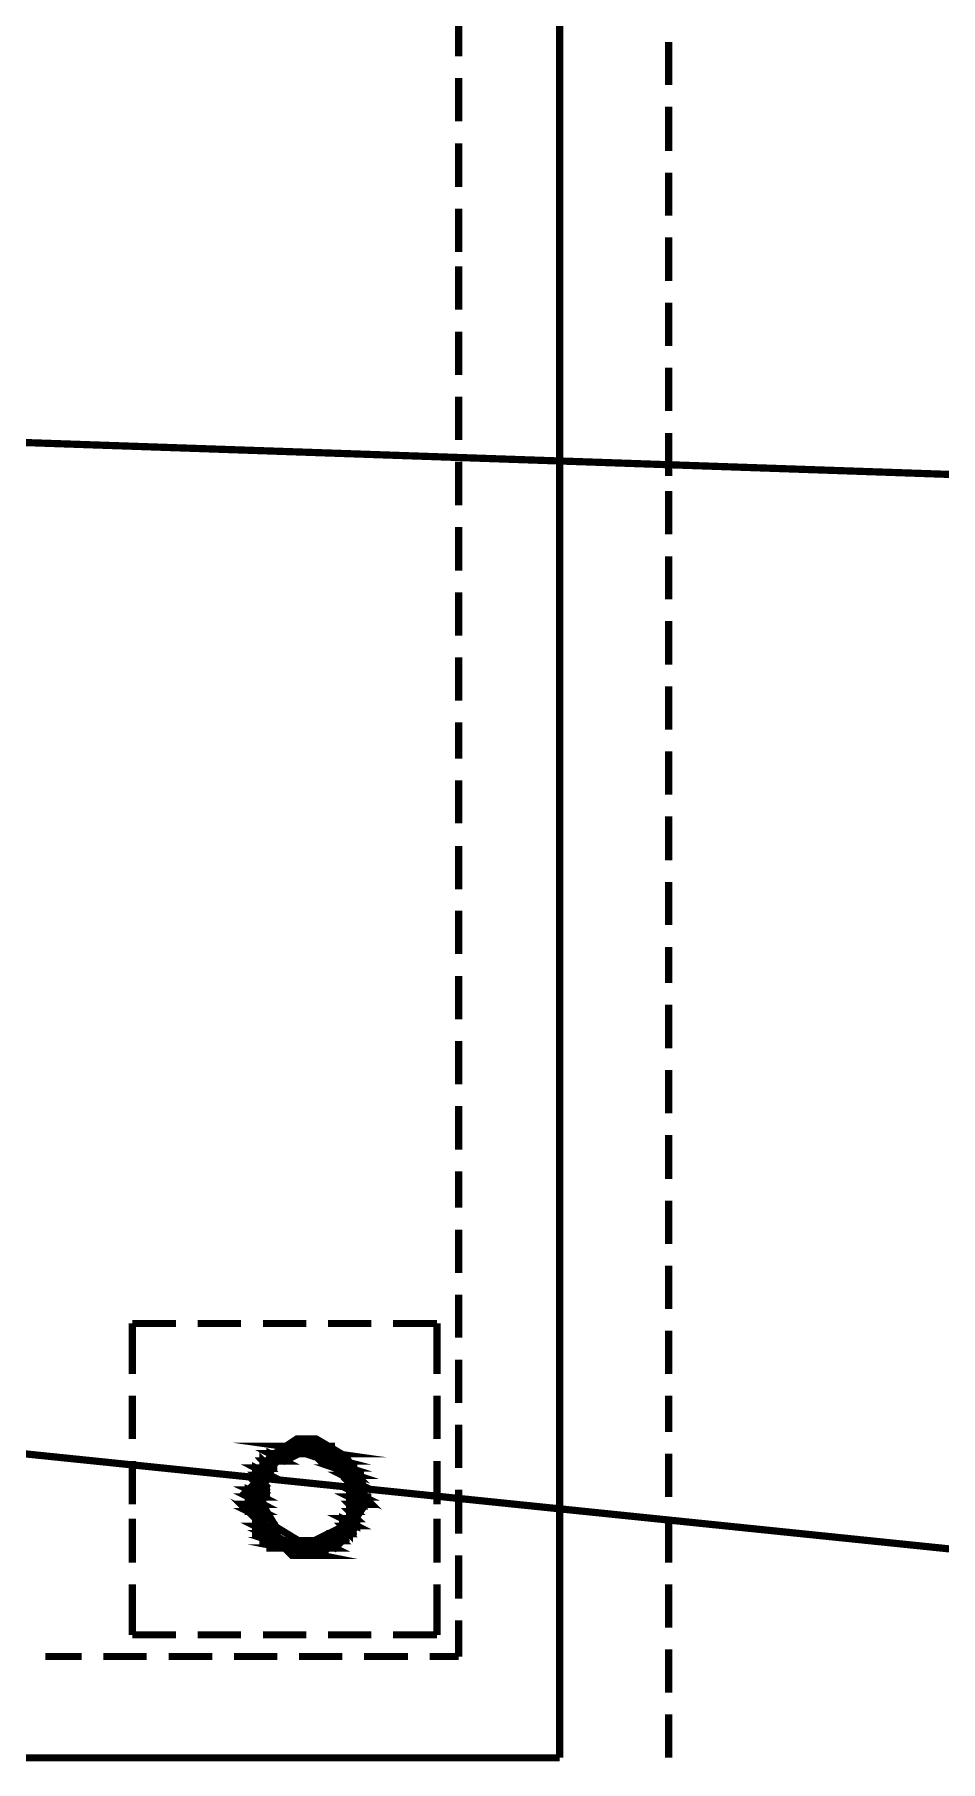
# Model space of a CAD drawing. Header units: metres. Extents: x -593 to 248, y 430 to 1024.
# Drawn here: x -262.57 to -257.27, y 801.93 to 812.04 of the extents above; entities that cross this region are included whole.
import ezdxf

# ---------------------------------------------------------------- set-up
doc = ezdxf.new("R2010")
doc.units = ezdxf.units.M
doc.header["$MEASUREMENT"] = 0
doc.layers.add('C00-00-00-BLACK', color=7, linetype='Continuous')
doc.layers.add('CFF-00-00', color=1, linetype='Continuous')

msp = doc.modelspace()

# ---------------------------------------------------------------- linework, layer by layer
at = {"layer": 'C00-00-00-BLACK', "const_width": 0.0423}
for points in [[(-259.499, 801.953), (-259.499, 817.638)], [(-260.091, 811.915), (-260.091, 812.169)], [(-258.861, 811.746), (-258.861, 811.999)], [(-260.091, 811.534), (-260.091, 811.788)], [(-258.861, 811.361), (-258.861, 811.619)], [(-260.091, 811.15), (-260.091, 811.404)], [(-258.861, 810.981), (-258.861, 811.234)], [(-260.091, 810.769), (-260.091, 811.023)], [(-258.861, 810.599), (-258.861, 810.854)], [(-260.091, 810.431), (-260.091, 810.684)], [(-258.861, 810.219), (-258.861, 810.472)], [(-260.091, 810.049), (-260.091, 810.303)], [(-258.861, 809.838), (-258.861, 810.092)], [(-260.091, 809.669), (-260.091, 809.922)], [(-258.861, 809.457), (-258.861, 809.71)], [(-260.091, 809.285), (-260.091, 809.541)], [(-258.861, 809.115), (-258.861, 809.37)], [(-260.091, 808.904), (-260.091, 809.158)], [(-258.861, 808.735), (-258.861, 808.988)], [(-260.091, 808.522), (-260.091, 808.777)], [(-258.861, 808.353), (-258.861, 808.608)], [(-260.091, 808.142), (-260.091, 808.396)], [(-258.861, 807.973), (-258.861, 808.226)], [(-260.091, 807.803), (-260.091, 808.015)], [(-258.861, 807.591), (-258.861, 807.846)], [(-260.091, 807.423), (-260.091, 807.676)], [(-258.861, 807.208), (-258.861, 807.464)], [(-260.091, 807.038), (-260.091, 807.292)], [(-258.861, 806.828), (-258.861, 807.081)], [(-260.091, 806.658), (-260.091, 806.912)], [(-258.861, 806.489), (-258.861, 806.699)], [(-260.091, 806.276), (-260.091, 806.531)], [(-258.861, 806.107), (-258.861, 806.362)], [(-260.091, 805.896), (-260.091, 806.149)], [(-258.861, 805.727), (-258.861, 805.98)], [(-260.091, 805.514), (-260.091, 805.769)], [(-258.861, 805.342), (-258.861, 805.6)], [(-260.091, 805.174), (-260.091, 805.387)], [(-258.861, 804.962), (-258.861, 805.215)], [(-260.091, 804.792), (-260.091, 805.046)], [(-258.861, 804.58), (-258.861, 804.835)], [(-260.091, 804.412), (-260.091, 804.665)], [(-262.001, 804.496), (-261.745, 804.496)], [(-262.001, 804.2), (-262.001, 804.496)], [(-261.618, 804.496), (-261.364, 804.496)], [(-261.237, 804.496), (-260.983, 804.496)], [(-260.856, 804.496), (-260.603, 804.496)], [(-260.475, 804.496), (-260.218, 804.496)], [(-260.218, 804.496), (-260.218, 804.2)], [(-258.861, 804.2), (-258.861, 804.453)], [(-260.091, 804.03), (-260.091, 804.284)], [(-262.001, 803.819), (-262.001, 804.073)], [(-260.218, 804.073), (-260.218, 803.819)], [(-258.861, 803.861), (-258.861, 804.073)], [(-260.091, 803.65), (-260.091, 803.903)], [(-262.001, 803.437), (-262.001, 803.691)], [(-260.218, 803.691), (-260.218, 803.437)], [(-258.861, 803.48), (-258.861, 803.734)], [(-260.091, 803.265), (-260.091, 803.522)], [(-262.001, 803.096), (-262.001, 803.353)], [(-260.218, 803.353), (-260.218, 803.096)], [(-258.861, 803.096), (-258.861, 803.353)], [(-260.091, 802.885), (-260.091, 803.139)], [(-262.001, 802.673), (-262.001, 802.969)], [(-260.218, 802.969), (-260.218, 802.673)], [(-258.861, 802.715), (-258.861, 802.969)], [(-260.091, 802.546), (-260.091, 802.758)], [(-261.745, 802.673), (-262.001, 802.673)], [(-261.364, 802.673), (-261.618, 802.673)], [(-260.983, 802.673), (-261.237, 802.673)], [(-260.603, 802.673), (-260.856, 802.673)], [(-260.218, 802.673), (-260.475, 802.673)], [(-262.51, 802.546), (-262.298, 802.546)], [(-262.171, 802.546), (-261.917, 802.546)], [(-261.788, 802.546), (-261.533, 802.546)], [(-261.406, 802.546), (-261.153, 802.546)], [(-261.026, 802.546), (-260.771, 802.546)], [(-260.644, 802.546), (-260.388, 802.546)], [(-260.261, 802.546), (-260.091, 802.546)], [(-258.861, 802.334), (-258.861, 802.589)], [(-258.861, 801.953), (-258.861, 802.207)], [(-273.154, 801.953), (-259.499, 801.953)]]:
    msp.add_lwpolyline(points, dxfattribs=at)
for points in [[(-260.856, 803.776), (-261.11, 803.776), (-260.814, 803.734), (-260.856, 803.776)], [(-260.644, 803.48), (-260.644, 803.539), (-260.75, 803.716), (-260.925, 803.82), (-260.983, 803.82), (-261.037, 803.82), (-261.195, 803.716), (-261.279, 803.539), (-261.279, 803.48), (-261.279, 803.428), (-261.195, 803.269), (-261.037, 803.184), (-260.983, 803.184), (-260.925, 803.184), (-260.75, 803.269), (-260.644, 803.428), (-260.644, 803.48)], [(-260.687, 803.48), (-260.687, 803.534), (-260.772, 803.692), (-260.934, 803.776), (-260.986, 803.776), (-261.03, 803.776), (-261.161, 803.692), (-261.239, 803.534), (-261.239, 803.48), (-261.239, 803.437), (-261.161, 803.305), (-261.03, 803.225), (-260.986, 803.225), (-260.934, 803.225), (-260.772, 803.305), (-260.687, 803.437), (-260.687, 803.48)], [(-261.195, 803.734), (-261.11, 803.691), (-261.195, 803.691), (-261.195, 803.734)], [(-261.11, 803.776), (-260.814, 803.734), (-261.153, 803.734), (-261.11, 803.776)], [(-261.067, 803.776), (-260.856, 803.776), (-261.11, 803.776), (-261.067, 803.776)], [(-260.856, 803.776), (-261.11, 803.776), (-260.856, 803.776)], [(-261.11, 803.776), (-260.856, 803.776), (-260.814, 803.776), (-261.11, 803.776)], [(-260.94, 803.776), (-261.026, 803.776), (-261.067, 803.776), (-260.94, 803.776)], [(-260.94, 803.776), (-261.067, 803.776), (-260.856, 803.776), (-260.94, 803.776)], [(-260.983, 803.776), (-260.94, 803.776), (-261.026, 803.776), (-260.983, 803.776)], [(-261.026, 803.776), (-260.94, 803.776), (-260.899, 803.776), (-261.026, 803.776)], [(-260.94, 803.734), (-260.771, 803.691), (-260.899, 803.691), (-260.94, 803.734)], [(-261.195, 803.65), (-261.279, 803.65), (-261.195, 803.607), (-261.195, 803.65)], [(-261.279, 803.65), (-261.195, 803.607), (-261.279, 803.607), (-261.279, 803.65)], [(-261.195, 803.647), (-261.237, 803.647), (-261.279, 803.647), (-261.195, 803.647)], [(-261.279, 803.607), (-261.237, 803.564), (-261.279, 803.564), (-261.279, 803.607)], [(-261.153, 803.691), (-261.237, 803.691), (-261.195, 803.647), (-261.153, 803.691)], [(-261.026, 803.734), (-261.195, 803.734), (-261.11, 803.691), (-261.026, 803.734)], [(-261.237, 803.691), (-261.195, 803.647), (-261.237, 803.647), (-261.237, 803.691)], [(-261.195, 803.691), (-261.11, 803.691), (-261.237, 803.691), (-261.195, 803.691)], [(-261.153, 803.691), (-261.11, 803.691), (-261.237, 803.691), (-261.153, 803.691)], [(-261.153, 803.691), (-261.237, 803.691), (-261.11, 803.691), (-261.153, 803.691)], [(-261.237, 803.65), (-261.195, 803.65), (-261.153, 803.65), (-261.237, 803.65)], [(-261.153, 803.734), (-260.814, 803.734), (-261.195, 803.734), (-261.153, 803.734)], [(-261.026, 803.734), (-260.983, 803.734), (-261.195, 803.734), (-261.026, 803.734)], [(-261.026, 803.734), (-261.195, 803.734), (-260.983, 803.734), (-261.026, 803.734)], [(-261.11, 803.691), (-261.195, 803.691), (-261.11, 803.691)], [(-260.814, 803.734), (-261.153, 803.734), (-260.814, 803.734)], [(-261.153, 803.734), (-260.814, 803.734), (-260.771, 803.734), (-261.153, 803.734)], [(-260.814, 803.734), (-261.153, 803.734), (-260.814, 803.734)], [(-260.814, 803.734), (-260.94, 803.734), (-260.771, 803.691), (-260.814, 803.734)], [(-260.814, 803.734), (-260.983, 803.734), (-260.814, 803.734)], [(-260.983, 803.734), (-260.814, 803.734), (-260.94, 803.734), (-260.983, 803.734)], [(-260.771, 803.691), (-260.856, 803.691), (-260.73, 803.65), (-260.771, 803.691)], [(-260.73, 803.65), (-260.814, 803.65), (-260.687, 803.607), (-260.73, 803.65)], [(-260.856, 803.691), (-260.73, 803.65), (-260.814, 803.65), (-260.856, 803.691)], [(-260.899, 803.691), (-260.771, 803.691), (-260.73, 803.691), (-260.899, 803.691)], [(-260.771, 803.691), (-260.73, 803.691), (-260.899, 803.691), (-260.771, 803.691)], [(-260.771, 803.691), (-260.899, 803.691), (-260.771, 803.691)], [(-260.899, 803.691), (-260.771, 803.691), (-260.856, 803.691), (-260.899, 803.691)], [(-260.814, 803.65), (-260.687, 803.607), (-260.771, 803.607), (-260.814, 803.65)], [(-260.771, 803.607), (-260.687, 803.564), (-260.73, 803.564), (-260.771, 803.607)], [(-260.73, 803.65), (-260.814, 803.65), (-260.73, 803.65)], [(-260.814, 803.65), (-260.73, 803.65), (-260.684, 803.65), (-260.814, 803.65)], [(-261.279, 803.564), (-261.237, 803.522), (-261.322, 803.522), (-261.279, 803.564)], [(-261.237, 803.564), (-261.279, 803.564), (-261.237, 803.522), (-261.237, 803.564)], [(-261.237, 803.607), (-261.279, 803.607), (-261.237, 803.564), (-261.237, 803.607)], [(-261.237, 803.607), (-261.195, 803.607), (-261.279, 803.607), (-261.237, 803.607)], [(-261.237, 803.607), (-261.279, 803.607), (-261.195, 803.607), (-261.237, 803.607)], [(-260.687, 803.607), (-260.771, 803.607), (-260.687, 803.564), (-260.687, 803.607)], [(-260.687, 803.522), (-260.73, 803.522), (-260.644, 803.48), (-260.687, 803.522)], [(-260.771, 803.607), (-260.687, 803.607), (-260.644, 803.607), (-260.771, 803.607)], [(-260.687, 803.607), (-260.644, 803.607), (-260.771, 803.607), (-260.687, 803.607)], [(-260.687, 803.564), (-260.73, 803.564), (-260.687, 803.522), (-260.687, 803.564)], [(-260.73, 803.564), (-260.687, 803.522), (-260.73, 803.522), (-260.73, 803.564)], [(-260.73, 803.564), (-260.687, 803.564), (-260.644, 803.564), (-260.73, 803.564)], [(-260.687, 803.564), (-260.644, 803.564), (-260.73, 803.564), (-260.687, 803.564)], [(-261.322, 803.395), (-261.237, 803.353), (-261.279, 803.353), (-261.322, 803.395)], [(-261.237, 803.522), (-261.322, 803.522), (-261.237, 803.48), (-261.237, 803.522)], [(-261.237, 803.437), (-261.322, 803.437), (-261.237, 803.395), (-261.237, 803.437)], [(-261.237, 803.48), (-261.322, 803.48), (-261.237, 803.437), (-261.237, 803.48)], [(-261.322, 803.522), (-261.237, 803.48), (-261.322, 803.48), (-261.322, 803.522)], [(-261.322, 803.522), (-261.237, 803.522), (-261.195, 803.522), (-261.322, 803.522)], [(-261.237, 803.522), (-261.195, 803.522), (-261.322, 803.522), (-261.237, 803.522)], [(-261.322, 803.48), (-261.237, 803.437), (-261.322, 803.437), (-261.322, 803.48)], [(-261.237, 803.48), (-261.322, 803.48), (-261.237, 803.48)], [(-261.322, 803.48), (-261.237, 803.48), (-261.195, 803.48), (-261.322, 803.48)], [(-261.322, 803.437), (-261.237, 803.395), (-261.322, 803.395), (-261.322, 803.437)], [(-260.644, 803.48), (-260.73, 803.48), (-260.644, 803.437), (-260.644, 803.48)], [(-260.644, 803.437), (-260.73, 803.437), (-260.687, 803.395), (-260.644, 803.437)], [(-260.73, 803.522), (-260.644, 803.48), (-260.73, 803.48), (-260.73, 803.522)], [(-260.73, 803.48), (-260.644, 803.437), (-260.73, 803.437), (-260.73, 803.48)], [(-260.644, 803.48), (-260.73, 803.48), (-260.644, 803.48)], [(-260.73, 803.48), (-260.644, 803.48), (-260.603, 803.48), (-260.73, 803.48)], [(-260.73, 803.437), (-260.687, 803.395), (-260.73, 803.395), (-260.73, 803.437)], [(-260.644, 803.437), (-260.73, 803.437), (-260.644, 803.437)], [(-260.73, 803.437), (-260.644, 803.437), (-260.603, 803.437), (-260.73, 803.437)], [(-261.237, 803.395), (-261.322, 803.395), (-261.237, 803.353), (-261.237, 803.395)], [(-261.237, 803.353), (-261.279, 803.353), (-261.195, 803.268), (-261.237, 803.353)], [(-261.279, 803.353), (-261.195, 803.268), (-261.279, 803.268), (-261.279, 803.353)], [(-261.279, 803.353), (-261.237, 803.353), (-261.195, 803.353), (-261.279, 803.353)], [(-261.237, 803.353), (-261.195, 803.353), (-261.279, 803.353), (-261.237, 803.353)], [(-260.687, 803.353), (-260.771, 803.353), (-260.687, 803.311), (-260.687, 803.353)], [(-260.771, 803.353), (-260.687, 803.311), (-260.771, 803.311), (-260.771, 803.353)], [(-260.73, 803.353), (-260.687, 803.353), (-260.771, 803.353), (-260.73, 803.353)], [(-260.687, 803.395), (-260.73, 803.395), (-260.687, 803.353), (-260.687, 803.395)], [(-260.73, 803.395), (-260.687, 803.353), (-260.73, 803.353), (-260.73, 803.395)], [(-260.687, 803.353), (-260.73, 803.353), (-260.687, 803.353)], [(-261.195, 803.308), (-261.279, 803.308), (-261.195, 803.265), (-261.195, 803.308)], [(-261.153, 803.265), (-261.237, 803.265), (-261.153, 803.224), (-261.153, 803.265)], [(-261.279, 803.308), (-261.195, 803.265), (-261.279, 803.265), (-261.279, 803.308)], [(-261.279, 803.308), (-261.195, 803.308), (-261.153, 803.308), (-261.279, 803.308)], [(-261.195, 803.308), (-261.153, 803.308), (-261.279, 803.308), (-261.195, 803.308)], [(-261.195, 803.265), (-261.279, 803.265), (-261.153, 803.265), (-261.195, 803.265)], [(-261.279, 803.265), (-261.153, 803.265), (-261.237, 803.265), (-261.279, 803.265)], [(-261.237, 803.265), (-261.153, 803.224), (-261.237, 803.224), (-261.237, 803.265)], [(-261.195, 803.224), (-261.067, 803.181), (-261.195, 803.181), (-261.195, 803.224)], [(-260.814, 803.265), (-260.771, 803.224), (-260.856, 803.224), (-260.814, 803.265)], [(-260.73, 803.265), (-260.814, 803.265), (-260.771, 803.224), (-260.73, 803.265)], [(-260.771, 803.308), (-260.73, 803.265), (-260.814, 803.265), (-260.771, 803.308)], [(-260.73, 803.265), (-260.814, 803.265), (-260.73, 803.265)], [(-260.814, 803.265), (-260.73, 803.265), (-260.687, 803.265), (-260.814, 803.265)], [(-260.73, 803.308), (-260.771, 803.308), (-260.73, 803.265), (-260.73, 803.308)], [(-260.73, 803.308), (-260.687, 803.308), (-260.771, 803.308), (-260.73, 803.308)], [(-260.73, 803.308), (-260.771, 803.308), (-260.687, 803.308), (-260.73, 803.308)], [(-261.11, 803.224), (-261.195, 803.224), (-261.067, 803.181), (-261.11, 803.224)], [(-260.856, 803.181), (-261.11, 803.181), (-260.899, 803.139), (-260.856, 803.181)], [(-261.153, 803.224), (-261.237, 803.224), (-261.11, 803.224), (-261.153, 803.224)], [(-261.237, 803.224), (-261.11, 803.224), (-261.195, 803.224), (-261.237, 803.224)], [(-261.026, 803.181), (-260.983, 803.181), (-261.195, 803.181), (-261.026, 803.181)], [(-261.026, 803.181), (-261.195, 803.181), (-261.067, 803.181), (-261.026, 803.181)], [(-261.195, 803.181), (-261.026, 803.181), (-260.983, 803.181), (-261.195, 803.181)], [(-261.026, 803.181), (-260.983, 803.181), (-261.195, 803.181), (-261.026, 803.181)], [(-261.195, 803.181), (-261.026, 803.181), (-260.983, 803.181), (-261.195, 803.181)], [(-261.026, 803.181), (-260.983, 803.181), (-261.195, 803.181), (-261.026, 803.181)], [(-260.814, 803.181), (-261.195, 803.181), (-260.814, 803.181)], [(-261.195, 803.181), (-260.814, 803.181), (-261.153, 803.181), (-261.195, 803.181)], [(-261.11, 803.181), (-260.899, 803.139), (-261.067, 803.139), (-261.11, 803.181)], [(-260.814, 803.181), (-261.153, 803.181), (-260.856, 803.181), (-260.814, 803.181)], [(-261.153, 803.181), (-260.856, 803.181), (-261.11, 803.181), (-261.153, 803.181)], [(-260.899, 803.139), (-261.067, 803.139), (-260.899, 803.139)], [(-261.067, 803.139), (-260.899, 803.139), (-260.856, 803.139), (-261.067, 803.139)], [(-260.94, 803.139), (-261.026, 803.139), (-261.067, 803.139), (-260.94, 803.139)], [(-261.067, 803.139), (-260.899, 803.139), (-260.94, 803.139), (-261.067, 803.139)], [(-260.94, 803.181), (-260.814, 803.181), (-261.026, 803.181), (-260.94, 803.181)], [(-260.94, 803.139), (-260.899, 803.139), (-261.026, 803.139), (-260.94, 803.139)], [(-260.899, 803.224), (-260.814, 803.181), (-260.94, 803.181), (-260.899, 803.224)], [(-260.771, 803.224), (-260.899, 803.224), (-260.814, 803.181), (-260.771, 803.224)], [(-260.814, 803.181), (-260.94, 803.181), (-260.814, 803.181)], [(-260.856, 803.224), (-260.771, 803.224), (-260.899, 803.224), (-260.856, 803.224)], [(-260.771, 803.224), (-260.899, 803.224), (-260.771, 803.224)], [(-260.899, 803.224), (-260.771, 803.224), (-260.73, 803.224), (-260.899, 803.224)], [(-260.771, 803.224), (-260.856, 803.224), (-260.771, 803.224)]]:
    msp.add_lwpolyline(points, close=True, dxfattribs=at)
at = {"layer": 'C00-00-00-BLACK'}
for points in [[(-261.11, 803.776), (-260.814, 803.734), (-261.153, 803.734), (-261.11, 803.776)], [(-261.067, 803.776), (-260.856, 803.776), (-261.11, 803.776), (-261.067, 803.776)], [(-260.856, 803.776), (-261.11, 803.776), (-260.856, 803.776)], [(-261.11, 803.776), (-260.856, 803.776), (-260.814, 803.776), (-261.11, 803.776)], [(-260.856, 803.776), (-261.11, 803.776), (-260.814, 803.734), (-260.856, 803.776)], [(-260.94, 803.776), (-261.026, 803.776), (-261.067, 803.776), (-260.94, 803.776)], [(-260.94, 803.776), (-261.067, 803.776), (-260.856, 803.776), (-260.94, 803.776)], [(-260.983, 803.776), (-260.94, 803.776), (-261.026, 803.776), (-260.983, 803.776)], [(-261.026, 803.776), (-260.94, 803.776), (-260.899, 803.776), (-261.026, 803.776)], [(-261.195, 803.691), (-261.11, 803.691), (-261.237, 803.691), (-261.195, 803.691)], [(-261.153, 803.691), (-261.11, 803.691), (-261.237, 803.691), (-261.153, 803.691)], [(-261.153, 803.691), (-261.237, 803.691), (-261.11, 803.691), (-261.153, 803.691)], [(-261.153, 803.691), (-261.237, 803.691), (-261.195, 803.647), (-261.153, 803.691)], [(-261.237, 803.691), (-261.195, 803.647), (-261.237, 803.647), (-261.237, 803.691)], [(-261.153, 803.734), (-260.814, 803.734), (-261.195, 803.734), (-261.153, 803.734)], [(-261.026, 803.734), (-260.983, 803.734), (-261.195, 803.734), (-261.026, 803.734)], [(-261.026, 803.734), (-261.195, 803.734), (-260.983, 803.734), (-261.026, 803.734)], [(-261.026, 803.734), (-261.195, 803.734), (-261.11, 803.691), (-261.026, 803.734)], [(-261.195, 803.734), (-261.11, 803.691), (-261.195, 803.691), (-261.195, 803.734)], [(-261.11, 803.691), (-261.195, 803.691), (-261.11, 803.691)], [(-260.814, 803.734), (-261.153, 803.734), (-260.814, 803.734)], [(-261.153, 803.734), (-260.814, 803.734), (-260.771, 803.734), (-261.153, 803.734)], [(-260.814, 803.734), (-261.153, 803.734), (-260.814, 803.734)], [(-260.814, 803.734), (-260.983, 803.734), (-260.814, 803.734)], [(-260.983, 803.734), (-260.814, 803.734), (-260.94, 803.734), (-260.983, 803.734)], [(-260.814, 803.734), (-260.94, 803.734), (-260.771, 803.691), (-260.814, 803.734)], [(-260.94, 803.734), (-260.771, 803.691), (-260.899, 803.691), (-260.94, 803.734)], [(-260.899, 803.691), (-260.771, 803.691), (-260.73, 803.691), (-260.899, 803.691)], [(-260.771, 803.691), (-260.73, 803.691), (-260.899, 803.691), (-260.771, 803.691)], [(-260.771, 803.691), (-260.899, 803.691), (-260.771, 803.691)], [(-260.899, 803.691), (-260.771, 803.691), (-260.856, 803.691), (-260.899, 803.691)], [(-260.771, 803.691), (-260.856, 803.691), (-260.73, 803.65), (-260.771, 803.691)], [(-260.856, 803.691), (-260.73, 803.65), (-260.814, 803.65), (-260.856, 803.691)], [(-261.279, 803.564), (-261.237, 803.522), (-261.322, 803.522), (-261.279, 803.564)], [(-261.195, 803.65), (-261.279, 803.65), (-261.195, 803.607), (-261.195, 803.65)], [(-261.279, 803.65), (-261.195, 803.607), (-261.279, 803.607), (-261.279, 803.65)], [(-261.195, 803.647), (-261.237, 803.647), (-261.279, 803.647), (-261.195, 803.647)], [(-261.237, 803.607), (-261.195, 803.607), (-261.279, 803.607), (-261.237, 803.607)], [(-261.237, 803.607), (-261.279, 803.607), (-261.195, 803.607), (-261.237, 803.607)], [(-261.237, 803.607), (-261.279, 803.607), (-261.237, 803.564), (-261.237, 803.607)], [(-261.279, 803.607), (-261.237, 803.564), (-261.279, 803.564), (-261.279, 803.607)], [(-261.237, 803.564), (-261.279, 803.564), (-261.237, 803.522), (-261.237, 803.564)], [(-261.237, 803.65), (-261.195, 803.65), (-261.153, 803.65), (-261.237, 803.65)], [(-260.73, 803.65), (-260.814, 803.65), (-260.73, 803.65)], [(-260.814, 803.65), (-260.73, 803.65), (-260.684, 803.65), (-260.814, 803.65)], [(-260.73, 803.65), (-260.814, 803.65), (-260.687, 803.607), (-260.73, 803.65)], [(-260.814, 803.65), (-260.687, 803.607), (-260.771, 803.607), (-260.814, 803.65)], [(-260.771, 803.607), (-260.687, 803.607), (-260.644, 803.607), (-260.771, 803.607)], [(-260.687, 803.607), (-260.644, 803.607), (-260.771, 803.607), (-260.687, 803.607)], [(-260.687, 803.607), (-260.771, 803.607), (-260.687, 803.564), (-260.687, 803.607)], [(-260.771, 803.607), (-260.687, 803.564), (-260.73, 803.564), (-260.771, 803.607)], [(-260.73, 803.564), (-260.687, 803.564), (-260.644, 803.564), (-260.73, 803.564)], [(-260.687, 803.564), (-260.644, 803.564), (-260.73, 803.564), (-260.687, 803.564)], [(-260.687, 803.564), (-260.73, 803.564), (-260.687, 803.522), (-260.687, 803.564)], [(-260.73, 803.564), (-260.687, 803.522), (-260.73, 803.522), (-260.73, 803.564)], [(-261.322, 803.522), (-261.237, 803.522), (-261.195, 803.522), (-261.322, 803.522)], [(-261.237, 803.522), (-261.195, 803.522), (-261.322, 803.522), (-261.237, 803.522)], [(-261.237, 803.522), (-261.322, 803.522), (-261.237, 803.48), (-261.237, 803.522)], [(-261.322, 803.522), (-261.237, 803.48), (-261.322, 803.48), (-261.322, 803.522)], [(-261.237, 803.48), (-261.322, 803.48), (-261.237, 803.48)], [(-261.322, 803.48), (-261.237, 803.48), (-261.195, 803.48), (-261.322, 803.48)], [(-261.237, 803.48), (-261.322, 803.48), (-261.237, 803.437), (-261.237, 803.48)], [(-261.322, 803.48), (-261.237, 803.437), (-261.322, 803.437), (-261.322, 803.48)], [(-260.687, 803.522), (-260.73, 803.522), (-260.644, 803.48), (-260.687, 803.522)], [(-260.73, 803.522), (-260.644, 803.48), (-260.73, 803.48), (-260.73, 803.522)], [(-260.644, 803.48), (-260.73, 803.48), (-260.644, 803.48)], [(-260.73, 803.48), (-260.644, 803.48), (-260.603, 803.48), (-260.73, 803.48)], [(-260.644, 803.48), (-260.73, 803.48), (-260.644, 803.437), (-260.644, 803.48)], [(-260.73, 803.48), (-260.644, 803.437), (-260.73, 803.437), (-260.73, 803.48)], [(-261.237, 803.437), (-261.322, 803.437), (-261.237, 803.395), (-261.237, 803.437)], [(-261.322, 803.437), (-261.237, 803.395), (-261.322, 803.395), (-261.322, 803.437)], [(-261.237, 803.395), (-261.322, 803.395), (-261.237, 803.353), (-261.237, 803.395)], [(-261.322, 803.395), (-261.237, 803.353), (-261.279, 803.353), (-261.322, 803.395)], [(-260.644, 803.437), (-260.73, 803.437), (-260.644, 803.437)], [(-260.73, 803.437), (-260.644, 803.437), (-260.603, 803.437), (-260.73, 803.437)], [(-260.644, 803.437), (-260.73, 803.437), (-260.687, 803.395), (-260.644, 803.437)], [(-260.73, 803.437), (-260.687, 803.395), (-260.73, 803.395), (-260.73, 803.437)], [(-260.687, 803.395), (-260.73, 803.395), (-260.687, 803.353), (-260.687, 803.395)], [(-260.73, 803.395), (-260.687, 803.353), (-260.73, 803.353), (-260.73, 803.395)], [(-261.279, 803.353), (-261.237, 803.353), (-261.195, 803.353), (-261.279, 803.353)], [(-261.237, 803.353), (-261.195, 803.353), (-261.279, 803.353), (-261.237, 803.353)], [(-261.237, 803.353), (-261.279, 803.353), (-261.195, 803.268), (-261.237, 803.353)], [(-261.279, 803.353), (-261.195, 803.268), (-261.279, 803.268), (-261.279, 803.353)], [(-261.279, 803.308), (-261.195, 803.308), (-261.153, 803.308), (-261.279, 803.308)], [(-261.195, 803.308), (-261.153, 803.308), (-261.279, 803.308), (-261.195, 803.308)], [(-261.195, 803.308), (-261.279, 803.308), (-261.195, 803.265), (-261.195, 803.308)], [(-261.279, 803.308), (-261.195, 803.265), (-261.279, 803.265), (-261.279, 803.308)], [(-261.195, 803.265), (-261.279, 803.265), (-261.153, 803.265), (-261.195, 803.265)], [(-261.279, 803.265), (-261.153, 803.265), (-261.237, 803.265), (-261.279, 803.265)], [(-261.153, 803.265), (-261.237, 803.265), (-261.153, 803.224), (-261.153, 803.265)], [(-261.237, 803.265), (-261.153, 803.224), (-261.237, 803.224), (-261.237, 803.265)], [(-260.814, 803.265), (-260.771, 803.224), (-260.856, 803.224), (-260.814, 803.265)], [(-260.771, 803.308), (-260.73, 803.265), (-260.814, 803.265), (-260.771, 803.308)], [(-260.73, 803.265), (-260.814, 803.265), (-260.73, 803.265)], [(-260.814, 803.265), (-260.73, 803.265), (-260.687, 803.265), (-260.814, 803.265)], [(-260.73, 803.265), (-260.814, 803.265), (-260.771, 803.224), (-260.73, 803.265)], [(-260.73, 803.353), (-260.687, 803.353), (-260.771, 803.353), (-260.73, 803.353)], [(-260.687, 803.353), (-260.771, 803.353), (-260.687, 803.311), (-260.687, 803.353)], [(-260.771, 803.353), (-260.687, 803.311), (-260.771, 803.311), (-260.771, 803.353)], [(-260.73, 803.308), (-260.687, 803.308), (-260.771, 803.308), (-260.73, 803.308)], [(-260.73, 803.308), (-260.771, 803.308), (-260.687, 803.308), (-260.73, 803.308)], [(-260.73, 803.308), (-260.771, 803.308), (-260.73, 803.265), (-260.73, 803.308)], [(-260.687, 803.353), (-260.73, 803.353), (-260.687, 803.353)], [(-261.153, 803.224), (-261.237, 803.224), (-261.11, 803.224), (-261.153, 803.224)], [(-261.237, 803.224), (-261.11, 803.224), (-261.195, 803.224), (-261.237, 803.224)], [(-261.11, 803.224), (-261.195, 803.224), (-261.067, 803.181), (-261.11, 803.224)], [(-261.195, 803.224), (-261.067, 803.181), (-261.195, 803.181), (-261.195, 803.224)], [(-261.026, 803.181), (-260.983, 803.181), (-261.195, 803.181), (-261.026, 803.181)], [(-261.026, 803.181), (-261.195, 803.181), (-261.067, 803.181), (-261.026, 803.181)], [(-261.195, 803.181), (-261.026, 803.181), (-260.983, 803.181), (-261.195, 803.181)], [(-261.026, 803.181), (-260.983, 803.181), (-261.195, 803.181), (-261.026, 803.181)], [(-261.195, 803.181), (-261.026, 803.181), (-260.983, 803.181), (-261.195, 803.181)], [(-261.026, 803.181), (-260.983, 803.181), (-261.195, 803.181), (-261.026, 803.181)], [(-260.814, 803.181), (-261.195, 803.181), (-260.814, 803.181)], [(-261.195, 803.181), (-260.814, 803.181), (-261.153, 803.181), (-261.195, 803.181)], [(-260.814, 803.181), (-261.153, 803.181), (-260.856, 803.181), (-260.814, 803.181)], [(-261.153, 803.181), (-260.856, 803.181), (-261.11, 803.181), (-261.153, 803.181)], [(-260.856, 803.181), (-261.11, 803.181), (-260.899, 803.139), (-260.856, 803.181)], [(-261.11, 803.181), (-260.899, 803.139), (-261.067, 803.139), (-261.11, 803.181)], [(-260.94, 803.181), (-260.814, 803.181), (-261.026, 803.181), (-260.94, 803.181)], [(-260.899, 803.224), (-260.814, 803.181), (-260.94, 803.181), (-260.899, 803.224)], [(-260.814, 803.181), (-260.94, 803.181), (-260.814, 803.181)], [(-260.856, 803.224), (-260.771, 803.224), (-260.899, 803.224), (-260.856, 803.224)], [(-260.771, 803.224), (-260.899, 803.224), (-260.771, 803.224)], [(-260.899, 803.224), (-260.771, 803.224), (-260.73, 803.224), (-260.899, 803.224)], [(-260.771, 803.224), (-260.899, 803.224), (-260.814, 803.181), (-260.771, 803.224)], [(-260.771, 803.224), (-260.856, 803.224), (-260.771, 803.224)], [(-260.899, 803.139), (-261.067, 803.139), (-260.899, 803.139)], [(-261.067, 803.139), (-260.899, 803.139), (-260.856, 803.139), (-261.067, 803.139)], [(-260.94, 803.139), (-261.026, 803.139), (-261.067, 803.139), (-260.94, 803.139)], [(-261.067, 803.139), (-260.899, 803.139), (-260.94, 803.139), (-261.067, 803.139)], [(-260.94, 803.139), (-260.899, 803.139), (-261.026, 803.139), (-260.94, 803.139)]]:
    msp.add_lwpolyline(points, close=True, dxfattribs=at)
at = {"layer": 'CFF-00-00', "const_width": 0.0423}
for points in [[(-251.95, 809.285), (-265.521, 809.753)], [(-251.908, 802.63), (-265.521, 804.03)]]:
    msp.add_lwpolyline(points, dxfattribs=at)

doc.saveas('drawing.dxf')
